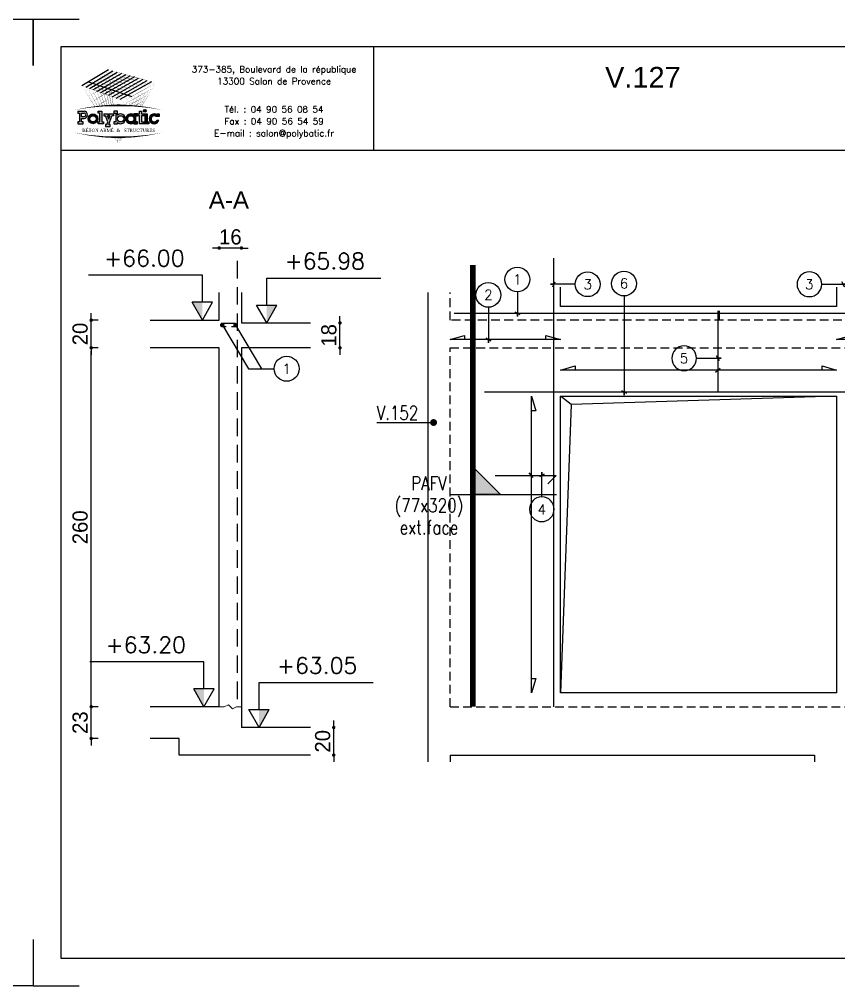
# Model space of a CAD drawing. Header units: metres. Extents: x -5618 to 118954, y -306 to 4637.
# Drawn here: x 37183 to 37776, y 894 to 1594 of the extents above; entities that cross this region are included whole.
import ezdxf
from ezdxf.enums import TextEntityAlignment as Align

# ---------------------------------------------------------------- set-up
doc = ezdxf.new("R2010")
doc.units = ezdxf.units.M
doc.linetypes.add('CACHE', pattern=[9.525, 6.35, -3.175])
doc.linetypes.add('CACHEX2', pattern=[19.05, 12.7, -6.35])
for name, color, linetype in [('COTATION', 1, 'Continuous'), ('GO-FER-HA', 140, 'Continuous'), ('GO-TEXTE', 9, 'Continuous'), ('K_ENT_M_Building_V.76', 7, 'Continuous'), ('STR_COTATION', 1, 'Continuous'), ('STR_TS', 22, 'Continuous'), ('STR_TS_TXT', 7, 'Continuous'), ('STR_VOI-POT', 6, 'Continuous')]:
    doc.layers.add(name, color=color, linetype=linetype)
doc.layers.add('Kofragna_forma', color=7, linetype='Continuous', lineweight=70)
doc.styles.add('ARIAL', font='ARIAL.TTF')
doc.styles.add('GrDimensions', font='simplex.shx')
doc.styles.add('POLYBATIC', font='TIMES.TTF')
doc.styles.add('schéma', font='simplex.shx')
doc.styles.add('TEXTE', font='romans.shx')
doc.styles.add('TEXTE TS', font='romans.shx', dxfattribs={"width": 0.7, "oblique": 15})
doc.styles.add('TEXTEBA', font='ARIAL.TTF')
doc.dimstyles.new('COUPE-20', dxfattribs={"dimscale": 0.5, "dimtxt": 22, "dimasz": 5, "dimexe": 0.05, "dimexo": 0, "dimgap": 5, "dimtad": 1, "dimdec": 0, "dimdsep": 46, "dimtxsty": 'Standard', "dimblk1": 'DOT', "dimblk2": 'DOT', "dimsah": 1, "dimcen": 0, "dimdle": 150, "dimclrd": 1, "dimclre": 1, "dimclrt": 7, "dimadec": 0, "dimazin": 0, "dimtfac": 1, "dimtdec": 0, "dimtix": 1, "dimtmove": 2, "dimatfit": 3, "dimldrblk": 'DOT', "dimfxl": 0, "dimtvp": 1, "dimtolj": 1, "dimtzin": 0, "dimarcsym": 0})

# ---------------------------------------------------------------- blocks, each defined once
blk = doc.blocks.new('A$C492E529B')
h = blk.add_hatch(color=256)
h.paths.add_polyline_path([(-1.983, 0.1), (-2.083, 0.1), (-2.083, 0.3), (-1.933, 0.3, 1), (-1.933, 0.7), (-2.283, 0.7), (-2.283, 0.6), (-2.183, 0.6), (-2.183, 0.1), (-2.283, 0.1), (-2.283, 0), (-1.983, 0)])
h.paths.add_polyline_path([(-2.083, 0.4), (-2.083, 0.6), (-1.933, 0.6, -1), (-1.933, 0.4)], flags=16)
h = blk.add_hatch(color=256)
h.paths.add_polyline_path([(-1.158, 0.275, 1), (-1.708, 0.275, 1)])
h.paths.add_polyline_path([(-1.608, 0.275, -1), (-1.258, 0.275, -1)], flags=16)
for color, points in [(256, [(-0.938, 0.7), (-1.138, 0.7), (-1.138, 0.6), (-1.038, 0.6), (-1.038, 0.1), (-1.138, 0.1), (-1.138, 0), (-0.838, 0), (-0.838, 0.1), (-0.938, 0.1)]), (256, [(-0.367, 0.45), (-0.268, 0.45), (-0.268, 0.55), (-0.523, 0.55), (-0.523, 0.45), (-0.473, 0.45), (-0.543, 0.253), (-0.612, 0.45), (-0.562, 0.45), (-0.562, 0.55), (-0.818, 0.55), (-0.818, 0.45), (-0.718, 0.45), (-0.595, 0.101), (-0.648, -0.05), (-0.718, -0.05), (-0.718, -0.15), (-0.468, -0.15), (-0.468, -0.05), (-0.543, -0.05)]), (256, [(1.393, 0.55), (1.292, 0.55), (1.292, 0.7), (1.193, 0.7), (1.193, 0.55), (1.093, 0.55), (1.093, 0.45), (1.193, 0.45), (1.193, 0), (1.393, 0), (1.393, 0.1), (1.292, 0.1), (1.292, 0.45), (1.393, 0.45)]), (140, [(1.413, 0.725, 1), (1.563, 0.725, 1)]), (256, [(1.613, 0.55), (1.413, 0.55), (1.413, 0.45), (1.513, 0.45), (1.513, 0.1), (1.413, 0.1), (1.413, 0), (1.712, 0), (1.712, 0.1), (1.613, 0.1)]), (256, [(2.13, 0.4), (2.283, 0.4), (2.283, 0.55), (2.183, 0.55), (2.183, 0.487, 3.359496), (2.272, 0.2), (2.166, 0.2, -3.125802)])]:
    blk.add_hatch(color=color).paths.add_polyline_path(points)
h = blk.add_hatch(color=256)
h.paths.add_polyline_path([(-0.047, 0.487), (-0.047, 0.7), (-0.248, 0.7), (-0.248, 0.6), (-0.147, 0.6), (-0.147, 0.1), (-0.248, 0.1), (-0.248, 0), (-0.047, 0), (-0.047, 0.063, 2.12132)])
h.paths.add_polyline_path([(-0.047, 0.275, -1), (0.303, 0.275, -1)], flags=16)
h = blk.add_hatch(color=256)
h.paths.add_polyline_path([(1.073, 0.1), (0.973, 0.1), (0.973, 0.45), (1.073, 0.45), (1.073, 0.55), (0.873, 0.55), (0.873, 0.487, 2.12132), (0.873, 0.063), (0.873, 0), (1.073, 0)])
h.paths.add_polyline_path([(0.523, 0.275, -1), (0.873, 0.275, -1)], flags=16)
for p, q in [((0.873, 0.55), (0.873, 0.487)), ((1.073, 0.55), (0.873, 0.55)), ((1.073, 0.45), (1.073, 0.55)), ((-0.595, 0.101), (-0.718, 0.45)), ((-0.648, -0.05), (-0.595, 0.101)), ((-0.543, 0.253), (-0.612, 0.45)), ((-0.543, -0.05), (-0.367, 0.45)), ((-0.543, 0.253), (-0.473, 0.45)), ((0.873, 0.063), (0.873, 0)), ((0.973, 0.1), (0.973, 0.45)), ((0.973, 0.45), (1.073, 0.45)), ((1.073, 0.1), (0.973, 0.1)), ((1.073, 0), (1.073, 0.1)), ((2.166, 0.2), (2.272, 0.2)), ((0.873, 0), (1.073, 0))]:
    blk.add_line(p, q)
for points in [[(-2.283, 0.7), (-1.933, 0.7)], [(-2.283, 0.7), (-2.283, 0.6), (-2.183, 0.6), (-2.183, 0.1), (-2.283, 0.1), (-2.283, 0), (-1.983, 0), (-1.983, 0.1), (-2.083, 0.1), (-2.083, 0.3), (-1.933, 0.3)], [(-2.083, 0.4), (-2.083, 0.6), (-1.933, 0.6)], [(-1.138, 0.7), (-0.938, 0.7), (-0.938, 0.1), (-0.838, 0.1), (-0.838, 0), (-1.138, 0), (-1.138, 0.1), (-1.038, 0.1), (-1.038, 0.6), (-1.138, 0.6), (-1.138, 0.7)], [(-0.818, 0.55), (-0.562, 0.55)], [(-0.818, 0.55), (-0.818, 0.45), (-0.718, 0.45)], [(-0.612, 0.45), (-0.562, 0.45), (-0.562, 0.55)], [(-0.523, 0.55), (-0.268, 0.55), (-0.268, 0.45), (-0.367, 0.45)], [(-0.473, 0.45), (-0.523, 0.45), (-0.523, 0.55)], [(-0.248, 0.7), (-0.248, 0.6), (-0.147, 0.6), (-0.147, 0.1), (-0.248, 0.1), (-0.248, 0), (-0.047, 0), (-0.047, 0.063)], [(-0.047, 0.487), (-0.047, 0.7), (-0.248, 0.7)], [(1.093, 0.55), (1.193, 0.55), (1.193, 0.7), (1.292, 0.7), (1.292, 0.55), (1.393, 0.55), (1.393, 0.45), (1.292, 0.45), (1.292, 0.1), (1.393, 0.1), (1.393, 0), (1.193, 0), (1.193, 0.45), (1.093, 0.45)], [(1.093, 0.45), (1.093, 0.55)], [(1.413, 0.45), (1.413, 0.55), (1.613, 0.55), (1.613, 0.1), (1.712, 0.1), (1.712, 0), (1.413, 0), (1.413, 0.1), (1.513, 0.1), (1.513, 0.45), (1.413, 0.45)], [(2.183, 0.487), (2.183, 0.55), (2.283, 0.55), (2.283, 0.4), (2.13, 0.4)], [(-2.083, 0.4), (-1.933, 0.4)], [(-0.648, -0.05), (-0.718, -0.05), (-0.718, -0.15), (-0.468, -0.15), (-0.468, -0.05), (-0.543, -0.05)]]:
    blk.add_lwpolyline(points)
for centre, radius in [((-1.433, 0.275), 0.275), ((-1.433, 0.275), 0.175), ((0.128, 0.275), 0.175), ((0.698, 0.275), 0.175)]:
    blk.add_circle(centre, radius)
at = {"color": 140}
blk.add_circle((1.488, 0.725), 0.075, dxfattribs=at)
for centre, radius, start, end in [((-1.933, 0.5), 0.2, 270, 90), ((-1.933, 0.5), 0.1, 270, 90), ((0.128, 0.275), 0.275, 230.4788, 129.5212), ((0.698, 0.275), 0.275, 50.4788, 309.5212), ((2.008, 0.275), 0.275, 50.4788, 344.1734), ((2.008, 0.275), 0.175, 45.5847, 334.6231)]:
    blk.add_arc(centre, radius, start, end)
blk = doc.blocks.new('POLYBATIC')
at = {"color": 140}
for p, q in [((-0.43, 3.281), (-1.602, 2.578)), ((-1.435, 2.518), (-0.241, 3.228)), ((-1.268, 2.457), (-0.053, 3.175)), ((0.135, 3.121), (-1.101, 2.397)), ((-0.934, 2.337), (0.323, 3.068)), ((-0.767, 2.276), (0.511, 3.015)), ((-1.309, 2.754), (0.586, 2.109)), ((0.7, 2.962), (-0.6, 2.216)), ((-0.433, 2.156), (0.888, 2.908)), ((1.076, 2.855), (-0.266, 2.095)), ((-0.099, 2.035), (1.264, 2.802)), ((1.452, 2.749), (0.067, 1.974))]:
    blk.add_line(p, q, dxfattribs=at)
for points in [[(-1.016, 2.93, 0.0156, 0, 0), (-0.43, 3.281, 0, 0, 0)], [(-0.391, 2.983, 0, 0.0156, 0), (-0.923, 2.663, 0, 0, 0)], [(0.122, 2.71, 0.0156, 0, 0), (-0.869, 3.018, 0, 0, 0)], [(-0.491, 1.706, 0.0136, 0, 0), (-0.869, 3.018, 0, 0, 0)], [(-0.838, 2.873, 0.0156, 0, 0), (-0.241, 3.228, 0, 0, 0)], [(0.283, 2.803, 0.0156, 0, 0), (-0.723, 3.105, 0, 0, 0)], [(-0.398, 1.71, 0.014, 0, 0), (-0.723, 3.105, 0, 0, 0)], [(-0.661, 2.816, 0.0156, 0, 0), (-0.053, 3.175, 0, 0, 0)], [(0.444, 2.896, 0.0156, 0, 0), (-0.576, 3.193, 0, 0, 0)], [(-0.309, 1.714, 0.0145, 0, 0), (-0.576, 3.193, 0, 0, 0)], [(-0.483, 2.759, 0.0156, 0, 0), (0.135, 3.121, 0, 0, 0)], [(0.605, 2.988, 0.0156, 0, 0), (-0.43, 3.281, 0, 0, 0)], [(-0.225, 1.716, 0.0149, 0, 0), (-0.43, 3.281, 0, 0, 0)], [(-0.305, 2.702, 0.0156, 0, 0), (0.323, 3.068, 0, 0, 0)], [(-0.128, 2.646, 0.0156, 0, 0), (0.511, 3.015, 0, 0, 0)], [(1.641, 2.695, 0, 0.0156, 0), (0.605, 2.988, 0, 0, 0)], [(-1.602, 2.578, 0, 0.0156, 0), (-1.016, 2.93, 0, 0, 0)], [(-0.684, 2.246, 0.0156, 0, 0), (-1.602, 2.578, 0, 0, 0)], [(-1.031, 1.66, 0.0111, 0, 0), (-1.602, 2.578, 0, 0, 0)], [(-1.456, 2.344, 0, 0.0156, 0), (-0.923, 2.663, 0, 0, 0)], [(-0.522, 2.339, 0.0156, 0, 0), (-1.455, 2.666, 0, 0, 0)], [(-0.913, 1.673, 0.0116, 0, 0), (-1.455, 2.666, 0, 0, 0)], [(-1.435, 2.518, 0, 0.0156, 0), (-0.838, 2.873, 0, 0, 0)], [(-0.361, 2.432, 0.0156, 0, 0), (-1.309, 2.754, 0, 0, 0)], [(-0.8, 1.684, 0.0121, 0, 0), (-1.309, 2.754, 0, 0, 0)], [(-1.268, 2.457, 0, 0.0156, 0), (-0.661, 2.816, 0, 0, 0)], [(-0.2, 2.524, 0.0156, 0, 0), (-1.162, 2.842, 0, 0, 0)], [(-0.692, 1.693, 0.0126, 0, 0), (-1.162, 2.842, 0, 0, 0)], [(-1.101, 2.397, 0, 0.0156, 0), (-0.483, 2.759, 0, 0, 0)], [(-0.039, 2.617, 0.0156, 0, 0), (-1.016, 2.93, 0, 0, 0)], [(-0.589, 1.7, 0.0131, 0, 0), (-1.016, 2.93, 0, 0, 0)], [(-0.934, 2.337, 0, 0.0156, 0), (-0.305, 2.702, 0, 0, 0)], [(-0.352, 2.685, 0, 0.0156, 0), (-0.831, 2.397, 0, 0, 0)], [(-0.767, 2.276, 0, 0.0156, 0), (-0.128, 2.646, 0, 0, 0)], [(-0.6, 2.216, 0, 0.0156, 0), (0.05, 2.589, 0, 0, 0)], [(0.937, 2.305, 0, 0.0156, 0), (-0.039, 2.617, 0, 0, 0)], [(0.05, 2.589, 0.0156, 0, 0), (0.7, 2.962, 0, 0, 0)], [(1.113, 2.402, 0, 0.0156, 0), (0.122, 2.71, 0, 0, 0)], [(0.227, 2.532, 0.0156, 0, 0), (0.888, 2.908, 0, 0, 0)], [(1.289, 2.5, 0, 0.0156, 0), (0.283, 2.803, 0, 0, 0)], [(0.405, 2.475, 0.0156, 0, 0), (1.076, 2.855, 0, 0, 0)], [(1.465, 2.598, 0, 0.0156, 0), (0.444, 2.896, 0, 0, 0)], [(0.582, 2.418, 0.0156, 0, 0), (1.264, 2.802, 0, 0, 0)], [(0.76, 2.362, 0.0156, 0, 0), (1.452, 2.749, 0, 0, 0)], [(0.937, 2.305, 0.0156, 0, 0), (1.641, 2.695, 0, 0, 0)], [(0.942, 1.67, 0.0112, 0, 0), (1.465, 2.598, 0, 0, 0)], [(1.012, 1.663, 0.012, 0, 0), (1.641, 2.695, 0, 0, 0)], [(-1.31, 2.109, 0, 0.0156, 0), (-0.831, 2.397, 0, 0, 0)], [(-1.165, 1.875, 0, 0.0156, 0), (-0.739, 2.131, 0, 0, 0)], [(-0.312, 2.386, 0, 0.0156, 0), (-0.739, 2.131, 0, 0, 0)], [(0.234, 1.914, 0, 0.0156, 0), (-0.684, 2.246, 0, 0, 0)], [(0.41, 2.012, 0, 0.0156, 0), (-0.522, 2.339, 0, 0, 0)], [(-0.433, 2.156, 0, 0.0156, 0), (0.227, 2.532, 0, 0, 0)], [(0.586, 2.109, 0, 0.0156, 0), (-0.361, 2.432, 0, 0, 0)], [(-0.266, 2.095, 0, 0.0156, 0), (0.405, 2.475, 0, 0, 0)], [(0.762, 2.207, 0, 0.0156, 0), (-0.2, 2.524, 0, 0, 0)], [(-0.099, 2.035, 0, 0.0156, 0), (0.582, 2.418, 0, 0, 0)], [(0.067, 1.974, 0, 0.0156, 0), (0.76, 2.362, 0, 0, 0)], [(0.234, 1.914, 0, 0.0156, 0), (0.937, 2.305, 0, 0, 0)], [(0.587, 1.7, 0.00718, 0, 0), (0.762, 2.207, 0, 0, 0)], [(0.689, 1.693, 0.0083, 0, 0), (0.937, 2.305, 0, 0, 0)], [(0.765, 1.884, 0.0156, 0, 0), (1.342, 2.205, 0, 0, 0)], [(0.781, 1.685, 0.00933, 0, 0), (1.113, 2.402, 0, 0, 0)], [(0.852, 2.095, 0.0156, 0, 0), (1.491, 2.45, 0, 0, 0)], [(0.865, 1.678, 0.0103, 0, 0), (1.289, 2.5, 0, 0, 0)], [(-1.953, 1.508, 0, 0.0781, -0.053843), (0, 1.719, 0, 0, 0)], [(-1.019, 1.641, 0, 0.0156, 0), (-0.646, 1.864, 0, 0, 0)], [(-0.273, 2.088, 0, 0.0156, 0), (-0.646, 1.864, 0, 0, 0)], [(-0.234, 1.79, 0, 0.00638, 0), (-0.365, 1.711, 0, 0.00638, 0)], [(1.953, 1.508, 0, 0.0781, 0.053843), (0, 1.719, 0, 0, 0)], [(0.213, 1.74, 0, 0.0156, 0), (0.852, 2.095, 0, 0, 0)], [(0.21, 1.716, 0.00323, 0, 0), (0.234, 1.914, 0, 0, 0)], [(0.349, 1.712, 0.00465, 0, 0), (0.41, 2.012, 0, 0, 0)], [(0.447, 1.708, 0.00693, 0.0156, 0), (0.767, 1.886, 0, 0, 0)], [(0.474, 1.706, 0.00597, 0, 0), (0.586, 2.109, 0, 0, 0)], [(0.68, 1.675, 0.0156, 0, 0), (1.193, 1.96, 0, 0, 0)], [(0.96, 1.668, 0.00293, 0, 0), (1.044, 1.715, 0, 0, 0)], [(-1.953, 0.523, 0, 0.0781, 0.053843), (0, 0.312, 0, 0, 0)], [(1.953, 0.523, 0, 0.0781, -0.053843), (0, 0.312, 0, 0, 0)], [(0, 0, 0, 0.00381, 0), (-0.195, 0.315, 0, 0.00381, 0)], [(0, 0, 0, 0.00368, 0), (-0.171, 0.314, 0, 0.00368, 0)], [(0, 0, 0, 0.00356, 0), (-0.149, 0.314, 0, 0.00356, 0)], [(0, 0, 0, 0.00345, 0), (-0.128, 0.313, 0, 0.00345, 0)], [(0, 0, 0, 0.00334, 0), (-0.109, 0.313, 0, 0.00334, 0)], [(0, 0, 0, 0.00324, 0), (-0.09, 0.313, 0, 0.00324, 0)], [(0, 0, 0, 0.00315, 0), (-0.073, 0.313, 0, 0.00315, 0)], [(0, 0, 0, 0.00306, 0), (-0.056, 0.313, 0, 0.00306, 0)], [(0, 0, 0, 0.00306, 0), (-0.056, 0.313, 0, 0.00306, 0)], [(0, 0, 0, 0.00298, 0), (-0.041, 0.313, 0, 0.00298, 0)], [(0, 0, 0, 0.0051, 0), (0.038, 0.313, 0, 0.0051, 0)], [(0, 0, 0, 0.00425, 0), (0.127, 0.313, 0, 0.00425, 0)], [(0, 0, 0, 0.00408, 0), (0.145, 0.314, 0, 0.00408, 0)], [(0, 0, 0, 0.00392, 0), (0.162, 0.314, 0, 0.00392, 0)], [(0, 0, 0, 0.00378, 0), (0.177, 0.314, 0, 0.00378, 0)], [(0, 0, 0, 0.00365, 0), (0.191, 0.315, 0, 0.00365, 0)], [(0, 0, 0, 0.00486, 0), (0.064, 0.313, 0, 0.00486, 0)], [(0, 0, 0, 0.00464, 0), (0.087, 0.313, 0, 0.00464, 0)], [(0, 0, 0, 0.00443, 0), (0.108, 0.313, 0, 0.00443, 0)]]:
    blk.add_lwpolyline(points, format="xyseb", dxfattribs=at)
at = {"color": 5, "xscale": 0.78125, "yscale": 0.78125, "zscale": 0.78125}
blk.add_blockref('A$C492E529B', (0, 0.91), dxfattribs=at)
at = {"lineweight": 60, "style": 'POLYBATIC'}
for s, p in [('BÉTON ARMÉ', (-1.587, 0.547)), ('STRUCTURES', (0.24, 0.547))]:
    blk.add_text(s, height=0.1406, dxfattribs=at).set_placement(p)
at = {"color": 140, "style": 'POLYBATIC'}
blk.add_text('&', height=0.141, dxfattribs=at).set_placement((0, 0.547), align=Align.CENTER)
blk = doc.blocks.new('ime')
at = {"layer": 'COTATION', "const_width": 2.5}
blk.add_lwpolyline([(1.25, 0, -1), (-1.25, 0, -1)], format="xyb", close=True, dxfattribs=at)
at = {"layer": 'COTATION'}
blk.add_lwpolyline([(41.09, 0), (0, 0)], dxfattribs=at)
at = {"layer": 'COTATION', "color": 7, "style": 'TEXTE TS', "width": 0.8}
blk.add_attdef('NAME', (9.08, 2), '', height=10, dxfattribs=at)
blk = doc.blocks.new('_DOT')
at = {"color": 0, "linetype": 'ByBlock'}
blk.add_line((-0.5, 0), (-1, 0), dxfattribs=at)
at = {"color": 0, "linetype": 'ByBlock', "const_width": 0.5}
blk.add_lwpolyline([(-0.25, 0, 1), (0.25, 0, 1)], format="xyb", close=True, dxfattribs=at)
blk = doc.blocks.new('*D968')
at = {"layer": 'COTATION', "color": 1, "lineweight": -2, "ltscale": 4.5}
for p, q in [((37234.65, 1098.29), (37234.65, 1100.79)), ((37239.65, 1095.79), (37234.63, 1095.79)), ((37234.65, 1072.79), (37234.65, 1095.79)), ((37239.65, 1072.79), (37234.63, 1072.79)), ((37234.65, 1070.29), (37234.65, 1067.79))]:
    blk.add_line(p, q, dxfattribs=at)
at = {"layer": 'DEFPOINTS', "color": 0, "lineweight": -3, "ltscale": 4.5}
for p in [(37234.65, 1095.79), (37277.43, 1095.79), (37277.43, 1072.79)]:
    blk.add_point(p, dxfattribs=at)
at = {"layer": 'COTATION', "color": 1, "lineweight": -2, "ltscale": 4.5, "xscale": 2.5, "yscale": 2.5, "zscale": 2.5}
for p, rotation in [((37234.65, 1095.79), 270), ((37234.65, 1072.79), 90)]:
    blk.add_blockref('_DOT', p, dxfattribs=dict(at, rotation=rotation))
at = {"layer": 'COTATION', "color": 7, "lineweight": -3, "ltscale": 4.5, "insert": (37226.65, 1084.29), "char_height": 11, "attachment_point": 5, "rotation": 90}
blk.add_mtext('\\A1;23', dxfattribs=at)
blk = doc.blocks.new('*D969')
at = {"layer": 'COTATION', "color": 1, "lineweight": -2, "ltscale": 4.5}
for p, q in [((37239.65, 1355.79), (37234.63, 1355.79)), ((37234.65, 1098.29), (37234.65, 1353.29)), ((37239.65, 1095.79), (37234.63, 1095.79))]:
    blk.add_line(p, q, dxfattribs=at)
at = {"layer": 'DEFPOINTS', "color": 0, "lineweight": -3, "ltscale": 4.5}
for p in [(37234.65, 1355.79), (37277.43, 1355.79), (37277.43, 1095.79)]:
    blk.add_point(p, dxfattribs=at)
at = {"layer": 'COTATION', "color": 1, "lineweight": -2, "ltscale": 4.5, "xscale": 2.5, "yscale": 2.5, "zscale": 2.5}
for p, rotation in [((37234.65, 1355.79), 90), ((37234.65, 1095.79), 270)]:
    blk.add_blockref('_DOT', p, dxfattribs=dict(at, rotation=rotation))
at = {"layer": 'COTATION', "color": 7, "lineweight": -3, "ltscale": 4.5, "insert": (37226.65, 1225.79), "char_height": 11, "attachment_point": 5, "rotation": 90}
blk.add_mtext('\\A1;260', dxfattribs=at)
blk = doc.blocks.new('*D970')
at = {"layer": 'COTATION', "color": 1, "lineweight": -2, "ltscale": 4.5}
for p, q in [((37234.65, 1378.29), (37234.65, 1380.79)), ((37239.65, 1375.79), (37234.63, 1375.79)), ((37234.65, 1355.79), (37234.65, 1375.79)), ((37239.65, 1355.79), (37234.63, 1355.79)), ((37234.65, 1353.29), (37234.65, 1350.79))]:
    blk.add_line(p, q, dxfattribs=at)
at = {"layer": 'DEFPOINTS', "color": 0, "lineweight": -3, "ltscale": 4.5}
for p in [(37234.65, 1375.79), (37277.43, 1375.79), (37277.43, 1355.79)]:
    blk.add_point(p, dxfattribs=at)
at = {"layer": 'COTATION', "color": 1, "lineweight": -2, "ltscale": 4.5, "xscale": 2.5, "yscale": 2.5, "zscale": 2.5}
for p, rotation in [((37234.65, 1375.79), 270), ((37234.65, 1355.79), 90)]:
    blk.add_blockref('_DOT', p, dxfattribs=dict(at, rotation=rotation))
at = {"layer": 'COTATION', "color": 7, "lineweight": -3, "ltscale": 4.5, "insert": (37226.65, 1365.79), "char_height": 11, "attachment_point": 5, "rotation": 90}
blk.add_mtext('\\A1;20', dxfattribs=at)
blk = doc.blocks.new('*D971')
at = {"layer": 'DEFPOINTS', "color": 0, "lineweight": -3, "ltscale": 4.5}
for p in [(37327.43, 1428.07), (37327.43, 1395.79, 187.69), (37343.43, 1395.79, 187.69)]:
    blk.add_point(p, dxfattribs=at)
at = {"layer": 'STR_COTATION', "color": 1, "lineweight": -2, "ltscale": 4.5}
for p, q in [((37324.93, 1428.07), (37322.43, 1428.07)), ((37327.43, 1428.08), (37327.43, 1428.09)), ((37343.43, 1428.07), (37327.43, 1428.07)), ((37343.43, 1428.08), (37343.43, 1428.09)), ((37345.93, 1428.07), (37348.43, 1428.07))]:
    blk.add_line(p, q, dxfattribs=at)
at = {"layer": 'STR_COTATION', "color": 1, "lineweight": -2, "ltscale": 4.5, "xscale": 2.5, "yscale": 2.5, "zscale": 2.5}
blk.add_blockref('_DOT', (37327.43, 1428.07), dxfattribs=at)
at = {"layer": 'STR_COTATION', "color": 1, "lineweight": -2, "ltscale": 4.5, "xscale": 2.5, "yscale": 2.5, "zscale": 2.5, "rotation": 180}
blk.add_blockref('_DOT', (37343.43, 1428.07), dxfattribs=at)
at = {"layer": 'STR_COTATION', "color": 7, "lineweight": -3, "ltscale": 4.5, "insert": (37335.43, 1436.07), "char_height": 11, "attachment_point": 5}
blk.add_mtext('\\A1;16', dxfattribs=at)
blk = doc.blocks.new('*D972')
at = {"layer": 'DEFPOINTS', "color": 0, "lineweight": -3, "ltscale": 4.5}
for p in [(37393.43, 1080.79, 187.69), (37410.34, 1080.79), (37391.46, 1060.79, 187.69)]:
    blk.add_point(p, dxfattribs=at)
at = {"layer": 'STR_COTATION', "color": 1, "lineweight": -2, "ltscale": 4.5}
for p, q in [((37410.34, 1083.29), (37410.34, 1085.79)), ((37410.34, 1060.79), (37410.34, 1080.79)), ((37410.35, 1080.79), (37410.36, 1080.79)), ((37410.34, 1058.29), (37410.34, 1055.79)), ((37410.35, 1060.79), (37410.36, 1060.79))]:
    blk.add_line(p, q, dxfattribs=at)
at = {"layer": 'STR_COTATION', "color": 1, "lineweight": -2, "ltscale": 4.5, "xscale": 2.5, "yscale": 2.5, "zscale": 2.5}
for p, rotation in [((37410.34, 1080.79), 270), ((37410.34, 1060.79), 90)]:
    blk.add_blockref('_DOT', p, dxfattribs=dict(at, rotation=rotation))
at = {"layer": 'STR_COTATION', "color": 7, "lineweight": -3, "ltscale": 4.5, "insert": (37402.34, 1070.79), "char_height": 11, "attachment_point": 5, "rotation": 90}
blk.add_mtext('\\A1;20', dxfattribs=at)
blk = doc.blocks.new('*D973')
at = {"layer": 'DEFPOINTS', "color": 0, "lineweight": -3, "ltscale": 4.5}
for p in [(37393.43, 1373.79, 281.53), (37414.83, 1373.79), (37393.43, 1355.79, 281.53)]:
    blk.add_point(p, dxfattribs=at)
at = {"layer": 'STR_COTATION', "color": 1, "lineweight": -2, "ltscale": 4.5}
for p, q in [((37414.83, 1376.29), (37414.83, 1378.79)), ((37414.83, 1355.79), (37414.83, 1373.79)), ((37414.85, 1373.79), (37414.85, 1373.79)), ((37414.83, 1353.29), (37414.83, 1350.79)), ((37414.85, 1355.79), (37414.85, 1355.79))]:
    blk.add_line(p, q, dxfattribs=at)
at = {"layer": 'STR_COTATION', "color": 1, "lineweight": -2, "ltscale": 4.5, "xscale": 2.5, "yscale": 2.5, "zscale": 2.5}
for p, rotation in [((37414.83, 1373.79), 270), ((37414.83, 1355.79), 90)]:
    blk.add_blockref('_DOT', p, dxfattribs=dict(at, rotation=rotation))
at = {"layer": 'STR_COTATION', "color": 7, "lineweight": -3, "ltscale": 4.5, "insert": (37406.83, 1364.79), "char_height": 11, "attachment_point": 5, "rotation": 90}
blk.add_mtext('\\A1;18', dxfattribs=at)
blk = doc.blocks.new('mrega')
at = {"layer": 'STR_TS_TXT', "style": 'TEXTE TS', "width": 0.8}
for tag, p in [('ST10', (14.48, 0)), ('DIM', (14.48, -16)), ('NOTE', (14.48, -32))]:
    blk.add_attdef(tag, text='', height=10, dxfattribs=at).set_placement(p, align=Align.CENTER)
blk = doc.blocks.new('A$C6F247267')
blk.add_hatch(color=256).paths.add_polyline_path([(0, -0.2), (-0.2, 0), (0, 0)])
blk.add_lwpolyline([(-0.2, 0), (0, 0), (0, -0.2), (-0.2, 0)])

msp = doc.modelspace()

# ---------------------------------------------------------------- linework, layer by layer
at = {"color": 7, "linetype": 'Continuous', "lineweight": -3}
for p, q in [((37322.6, 1388.79, 187.69), (37307.85, 1388.79, 187.69)), ((37315.22, 1375.79, 187.69), (37307.85, 1388.79, 187.69)), ((37322.6, 1388.79, 187.69), (37307.85, 1388.79, 187.69)), ((37315.22, 1375.79, 187.69), (37307.85, 1388.79, 187.69)), ((37315.22, 1375.79, 187.69), (37322.6, 1388.79, 187.69)), ((37315.22, 1375.79, 187.69), (37322.6, 1388.79, 187.69)), ((37354.42, 1386.79, 281.53), (37369.17, 1386.79, 281.53)), ((37361.79, 1373.79, 281.53), (37354.42, 1386.79, 281.53)), ((37354.42, 1386.79, 281.53), (37369.17, 1386.79, 281.53)), ((37361.79, 1373.79, 281.53), (37354.42, 1386.79, 281.53)), ((37361.79, 1373.79, 281.53), (37369.17, 1386.79, 281.53)), ((37361.79, 1373.79, 281.53), (37369.17, 1386.79, 281.53)), ((37323.66, 1108.79, 187.69), (37308.91, 1108.79, 187.69)), ((37316.28, 1095.79, 187.69), (37308.91, 1108.79, 187.69)), ((37323.66, 1108.79, 187.69), (37308.91, 1108.79, 187.69)), ((37316.28, 1095.79, 187.69), (37308.91, 1108.79, 187.69)), ((37316.28, 1095.79, 187.69), (37323.66, 1108.79, 187.69)), ((37316.28, 1095.79, 187.69), (37323.66, 1108.79, 187.69)), ((37348.85, 1093.79, 187.69), (37363.6, 1093.79, 187.69)), ((37356.22, 1080.79, 187.69), (37348.85, 1093.79, 187.69)), ((37348.85, 1093.79, 187.69), (37363.6, 1093.79, 187.69)), ((37356.22, 1080.79, 187.69), (37348.85, 1093.79, 187.69)), ((37356.22, 1080.79, 187.69), (37363.6, 1093.79, 187.69)), ((37356.22, 1080.79, 187.69), (37363.6, 1093.79, 187.69))]:
    msp.add_line(p, q, dxfattribs=at)
for points in [[(37159.25, 1593.71), (37192.58, 1593.71), (37192.58, 1560.38)], [(37192.58, 1560.38), (37192.58, 1593.71), (37225.91, 1593.71)], [(37439.22, 1573.71), (37439.23, 1498.77)], [(38162.49, 1498.77), (37212.58, 1498.77)], [(37192.58, 927.11), (37192.58, 893.78), (37159.25, 893.78)], [(37192.58, 927.11), (37192.58, 893.78), (37225.91, 893.78)]]:
    msp.add_lwpolyline(points)
msp.add_lwpolyline([(37212.58, 1573.71), (37212.58, 913.78), (38162.49, 913.78), (38162.49, 1573.71)], close=True)
at = {"lineweight": 18, "elevation": 187.69}
msp.add_lwpolyline([(37343.43, 1095.79), (37339.96, 1095.79), (37336.94, 1094.36), (37334.19, 1097.13), (37331.03, 1095.79), (37327.43, 1095.79)], dxfattribs=at)
at = {"color": 7, "linetype": 'Continuous', "lineweight": -3}
for points in [[(37307.85, 1388.79, 187.69), (37315.22, 1375.79, 187.69), (37315.22, 1388.76, 187.69)], [(37307.85, 1388.79, 187.69), (37315.22, 1375.79, 187.69), (37315.22, 1388.76, 187.69)], [(37369.17, 1386.79, 281.53), (37361.79, 1373.79, 281.53), (37361.79, 1386.76, 281.53)], [(37369.17, 1386.79, 281.53), (37361.79, 1373.79, 281.53), (37361.79, 1386.76, 281.53)], [(37308.91, 1108.79, 187.69), (37316.28, 1095.79, 187.69), (37316.28, 1108.75, 187.69)], [(37308.91, 1108.79, 187.69), (37316.28, 1095.79, 187.69), (37316.28, 1108.75, 187.69)], [(37363.6, 1093.79, 187.69), (37356.22, 1080.79, 187.69), (37356.22, 1093.75, 187.69)], [(37363.6, 1093.79, 187.69), (37356.22, 1080.79, 187.69), (37356.22, 1093.75, 187.69)]]:
    msp.add_solid(points, dxfattribs=at)
at = {"layer": 'COTATION'}
for p, q in [((37686.87, 1338.17, 93.84), (37690.22, 1341.12, 93.84)), ((37554.87, 1261.87, 187.69), (37551.92, 1265.22, 187.69))]:
    msp.add_line(p, q, dxfattribs=at)
for points, elevation in [([(37563.99, 1361.81), (37563.99, 1364.81), (37574.55, 1361.81), (37494.55, 1361.81), (37505.11, 1364.81), (37505.11, 1361.81)], 187.69), ([(37843.95, 1361.81), (37843.95, 1364.81), (37854.5, 1361.81), (37774.5, 1361.81), (37785.06, 1364.81), (37785.06, 1361.81)], 187.69), ([(37763.99, 1339.64), (37763.99, 1342.64), (37774.55, 1339.64), (37574.55, 1339.64), (37585.11, 1342.64), (37585.11, 1339.64)], 93.84), ([(37553.62, 1116.35), (37556.62, 1116.35), (37553.62, 1105.79), (37553.62, 1320.79), (37556.62, 1310.23), (37553.62, 1310.23)], 93.84)]:
    msp.add_lwpolyline(points, dxfattribs=dict(at, elevation=elevation))
at = {"layer": 'GO-FER-HA'}
for points, elevation in [([(37543.24, 1396.29, -512.322006), (37543.31, 1396.29), (37543.31, 1378.42), (37543.31, 1380.82), (37545.01, 1379.93), (37541.61, 1381.72)], 187.69), ([(37585.27, 1401.84, -512.322006), (37585.27, 1401.77), (37567.41, 1401.77), (37569.81, 1401.77), (37568.91, 1400.07), (37570.7, 1403.47)], 187.69), ([(37620.5, 1393.34, -512.322006), (37620.57, 1393.34), (37620.57, 1321.39), (37620.57, 1323.79), (37622.27, 1322.89), (37618.88, 1324.68)], 93.84), ([(37763.83, 1401.84, 512.322006), (37763.83, 1401.77), (37781.7, 1401.77), (37779.3, 1401.77), (37780.19, 1400.07), (37778.4, 1403.47)], 187.69), ([(37522.27, 1385.15, -512.322006), (37522.34, 1385.15), (37522.34, 1359.41), (37522.34, 1361.81), (37524.04, 1360.91), (37520.64, 1362.71)], 187.69), ([(37673.08, 1348.25, 512.322006), (37673.08, 1348.18), (37690.95, 1348.18), (37688.55, 1348.18), (37689.44, 1346.48), (37687.65, 1349.87)], 93.84), ([(37560.99, 1247.83, 512.322006), (37561.06, 1247.83), (37561.06, 1265.69), (37561.06, 1263.29), (37562.76, 1264.19), (37559.37, 1262.4)], 187.69)]:
    msp.add_lwpolyline(points, format="xyb", dxfattribs=dict(at, elevation=elevation))
at = {"layer": 'GO-FER-HA', "elevation": 93.84}
for points in [[(37329.8, 1372.22), (37348.58, 1340.59), (37367.17, 1340.59)], [(37339.13, 1372.22), (37357.91, 1340.59), (37367.17, 1340.59)]]:
    msp.add_lwpolyline(points, dxfattribs=at)
at = {"layer": 'GO-FER-HA'}
msp.add_circle((37376.22, 1340.59, 93.84), 9.06, dxfattribs=at)
at = {"layer": 'K_ENT_M_Building_V.76', "color": 30, "linetype": 'Continuous', "lineweight": -3}
for p, q in [((37308.72, 1408.29, 187.69), (37232.58, 1408.29, 187.69)), ((37308.72, 1408.29, 187.69), (37232.58, 1408.29, 187.69)), ((37315.22, 1408.29, 187.69), (37308.72, 1408.29, 187.69)), ((37315.22, 1408.29, 187.69), (37308.72, 1408.29, 187.69)), ((37315.22, 1388.79, 187.69), (37315.22, 1408.29, 187.69)), ((37315.22, 1388.79, 187.69), (37315.22, 1408.29, 187.69)), ((37361.79, 1386.79, 281.53), (37361.79, 1406.29, 281.53)), ((37361.79, 1406.29, 281.53), (37368.29, 1406.29, 281.53)), ((37361.79, 1386.79, 281.53), (37361.79, 1406.29, 281.53)), ((37361.79, 1406.29, 281.53), (37368.29, 1406.29, 281.53)), ((37368.29, 1406.29, 281.53), (37444.43, 1406.29, 281.53)), ((37368.29, 1406.29, 281.53), (37444.43, 1406.29, 281.53)), ((37309.78, 1128.29, 187.69), (37233.64, 1128.29, 187.69)), ((37309.78, 1128.29, 187.69), (37233.64, 1128.29, 187.69)), ((37316.28, 1128.29, 187.69), (37309.78, 1128.29, 187.69)), ((37316.28, 1128.29, 187.69), (37309.78, 1128.29, 187.69)), ((37316.28, 1108.79, 187.69), (37316.28, 1128.29, 187.69)), ((37316.28, 1108.79, 187.69), (37316.28, 1128.29, 187.69)), ((37356.22, 1093.79, 187.69), (37356.22, 1113.29, 187.69)), ((37356.22, 1113.29, 187.69), (37362.72, 1113.29, 187.69)), ((37356.22, 1093.79, 187.69), (37356.22, 1113.29, 187.69)), ((37356.22, 1113.29, 187.69), (37362.72, 1113.29, 187.69)), ((37362.72, 1113.29, 187.69), (37438.86, 1113.29, 187.69)), ((37362.72, 1113.29, 187.69), (37438.86, 1113.29, 187.69))]:
    msp.add_line(p, q, dxfattribs=at)
at = {"layer": 'Kofragna_forma', "color": 4, "lineweight": -3}
for p, q in [((37327.43, 1375.79, 187.69), (37327.43, 1395.79, 187.69)), ((37343.43, 1395.79, 187.69), (37343.43, 1373.79, 187.69)), ((37478.55, 1395.79, 187.69), (37478.55, 1156.79, 187.69)), ((37277.43, 1375.79, 187.69), (37327.43, 1375.79, 187.69)), ((37343.43, 1373.79, 281.53), (37393.43, 1373.79, 281.53)), ((37327.43, 1355.79, 187.69), (37277.43, 1355.79, 187.69)), ((37327.43, 1095.79, 187.69), (37327.43, 1355.79, 187.69)), ((37343.43, 1355.79, 187.69), (37343.43, 1080.79, 187.69)), ((37393.43, 1355.79, 281.53), (37343.43, 1355.79, 281.53)), ((37478.55, 1156.79, 187.69), (37478.55, 1055.79, 187.69)), ((37327.43, 1095.79, 187.69), (37277.43, 1095.79, 187.69)), ((37393.43, 1080.79, 187.69), (37343.43, 1080.79, 187.69)), ((37298.43, 1072.79, 187.69), (37277.43, 1072.79, 187.69)), ((37298.43, 1060.79, 187.69), (37298.43, 1072.79, 187.69)), ((37393.43, 1060.79, 187.69), (37298.43, 1060.79, 187.69)), ((37494.55, 1060.79, 187.69), (37758.5, 1060.79, 187.69)), ((37494.55, 1060.79, 187.69), (37494.55, 1055.79, 187.69)), ((37758.5, 1060.79, 187.69), (37758.5, 1055.79, 187.69))]:
    msp.add_line(p, q, dxfattribs=at)
at = {"layer": 'Kofragna_forma', "linetype": 'CACHE', "lineweight": -3}
for p, q in [((37494.55, 1375.79, 187.69), (37494.55, 1395.79, 187.69)), ((37854.5, 1375.79, 187.69), (37494.55, 1375.79, 187.69)), ((37494.55, 1095.79, 187.69), (37494.55, 1355.79, 187.69)), ((37494.55, 1355.79, 187.69), (37854.5, 1355.79, 187.69)), ((37494.55, 1095.79, 187.69), (37854.5, 1095.79, 187.69))]:
    msp.add_line(p, q, dxfattribs=at)
at = {"layer": 'Kofragna_forma', "color": 4, "lineweight": -3}
for points, elevation in [([(37774.55, 1399.79), (37774.55, 1385.79), (37574.55, 1385.79), (37574.55, 1399.79)], 187.69), ([(37574.55, 1320.79), (37774.55, 1320.79), (37774.55, 1105.79), (37574.55, 1105.79), (37574.55, 1320.79)], 187.69), ([(37774.55, 1320.79), (37582.2, 1314.67), (37574.55, 1105.79)], 187.69), ([(37582.2, 1314.67), (37574.55, 1320.79)], 93.84)]:
    msp.add_lwpolyline(points, dxfattribs=dict(at, elevation=elevation))
at = {"layer": 'STR_TS', "linetype": 'CACHE', "ltscale": 2, "const_width": 4, "elevation": 187.69}
msp.add_lwpolyline([(37511.07, 1095.79), (37511.07, 1415.79)], dxfattribs=at)
at = {"layer": 'STR_TS', "color": 3, "elevation": 187.69}
msp.add_lwpolyline([(37494.6, 1249.64), (37571.55, 1249.64)], dxfattribs=at)
at = {"layer": 'STR_VOI-POT'}
for p, q in [((37569.81, 1095.79, 187.69), (37569.81, 1420.79, 187.69)), ((37497.55, 1380.82, 187.69), (37851.5, 1380.82, 187.69)), ((37688.55, 1382.52, 93.84), (37688.55, 1323.44, 93.84)), ((37689.49, 1382.52, 93.84), (37689.49, 1376.44, 93.84)), ((37519.55, 1323.79, 93.84), (37829.55, 1323.79, 93.84))]:
    msp.add_line(p, q, dxfattribs=at)
at = {"layer": 'STR_VOI-POT', "color": 1, "linetype": 'CACHEX2', "elevation": 187.69}
msp.add_lwpolyline([(37340.42, 1418.79), (37340.42, 1095.79)], dxfattribs=at)
at = {"layer": 'STR_VOI-POT', "const_width": 1.44, "elevation": 93.84}
for points in [[(37329.08, 1372.22, -1), (37330.52, 1372.22, -1)], [(37338.27, 1372.22, -1), (37339.71, 1372.22, -1)]]:
    msp.add_lwpolyline(points, format="xyb", close=True, dxfattribs=at)
at = {"layer": 'STR_VOI-POT', "elevation": 93.84}
msp.add_lwpolyline([(37332.42, 1370.92), (37329.8, 1370.92, -0.414214), (37328.5, 1372.22), (37328.5, 1372.31, -0.414214), (37329.8, 1373.62), (37338.99, 1373.62, -0.431995), (37340.29, 1372.22), (37340.29, 1372.22, -0.414214), (37338.99, 1370.92), (37336.37, 1370.92)], format="xyb", dxfattribs=at)
at = {"layer": 'STR_VOI-POT', "elevation": 187.69}
msp.add_lwpolyline([(37527.13, 1263.29), (37571.46, 1263.29), (37565.48, 1257.31)], dxfattribs=at)

# ---------------------------------------------------------------- block references
at = {"xscale": 16.49835000000894, "yscale": 16.49834999989253, "zscale": 16.49835000000003}
msp.add_blockref('POLYBATIC', (37254.35, 1503.09), dxfattribs=at)
at = {"layer": 'COTATION'}
ref = msp.add_blockref('ime', (37482.62, 1301.69, 187.69), dxfattribs=dict(at, xscale=-1))
ref.add_attrib('NAME', 'V.152', (37441.41, 1303.69, 187.69), dxfattribs={"color": 7, "height": 10, "style": 'TEXTE TS', "width": 0.8})
at = {"layer": 'STR_TS', "xscale": 100, "yscale": 100, "zscale": 100, "rotation": 180}
msp.add_blockref('A$C6F247267', (37511.07, 1249.64, 187.69), dxfattribs=at)
at = {"layer": 'STR_TS_TXT'}
msp.add_blockref('mrega', (37464.8, 1252.69, 281.53), dxfattribs=at).add_auto_attribs({'NOTE': 'ext.face', 'ST10': 'PAFV', 'DIM': '(77x320)'})

# ---------------------------------------------------------------- texts
at = {"style": 'schéma'}
for s, p in [('373-385, Boulevard de la république', (37367.1, 1555.18)), ('13300 Salon de Provence', (37367.1, 1546.55)), ('Tél. : 04 90 56 08 54', (37367.1, 1526.16)), ('Fax : 04 90 56 54 59', (37367.1, 1517.53)), ('E-mail : salon@polybatic.fr', (37367.1, 1508.9))]:
    msp.add_text(s, height=4.6662, dxfattribs=at).set_placement(p, align=Align.CENTER)
at = {"style": 'ARIAL'}
msp.add_text('V.127', height=15, dxfattribs=at).set_placement((37606.88, 1544.27))
at = {"layer": 'GO-FER-HA', "style": 'TEXTE'}
for s, p in [('1', (37543.31, 1405.35, 281.69)), ('3', (37594.33, 1401.77, 281.69)), ('6', (37620.57, 1402.4, 187.84)), ('2', (37522.34, 1394.21, 281.69))]:
    msp.add_text(s, height=7.2, rotation=360, dxfattribs=at).set_placement(p, align=Align.MIDDLE_CENTER)
for s, p in [('3', (37754.77, 1401.77, 281.69)), ('5', (37664.02, 1348.18, 187.84)), ('1', (37376.22, 1340.59, 93.84)), ('4', (37561.06, 1238.77, 281.69))]:
    msp.add_text(s, height=7.2, dxfattribs=at).set_placement(p, align=Align.MIDDLE_CENTER)
at = {"layer": 'GO-TEXTE', "style": 'TEXTEBA'}
msp.add_text('A-A', height=12.497, dxfattribs=at).set_placement((37319.83, 1456.62, 187.69))
at = {"layer": 'K_ENT_M_Building_V.76', "color": 0, "linetype": 'Continuous', "lineweight": -3, "char_height": 11.7, "style": 'GrDimensions'}
for s, insert, attachment_point in [('+66.00', (37302.22, 1414.79, 187.69), 9), ('+65.98', (37374.79, 1412.79, 281.53), 7), ('\\A1;+63.20', (37303.28, 1134.79, 187.69), 9), ('\\A1;+63.05', (37369.22, 1119.79, 187.69), 7)]:
    msp.add_mtext(s, dxfattribs=dict(at, insert=insert, attachment_point=attachment_point))

# ---------------------------------------------------------------- dimensions: what is measured, and where the dimension line sits
at = {"layer": 'COTATION', "lineweight": -3, "ltscale": 4.5}
for base, p1, p2, picture, middle in [((37234.65, 1375.79, 93.84), (37277.43, 1355.79, 93.84), (37277.43, 1375.79, 93.84), '*D970', (37226.65, 1365.79, 93.84)), ((37234.65, 1355.79, 93.84), (37277.43, 1095.79, 93.84), (37277.43, 1355.79, 93.84), '*D969', (37226.65, 1225.79, 93.84)), ((37234.65, 1095.79, 93.84), (37277.43, 1072.79, 93.84), (37277.43, 1095.79, 93.84), '*D968', (37226.65, 1084.29, 93.84))]:
    dim = msp.add_linear_dim(base=base, p1=p1, p2=p2, angle=90, dimstyle='COUPE-20', dxfattribs=at)
    dim.commit()
    dim.dimension.update_dxf_attribs({"geometry": picture, "text_midpoint": middle})
at = {"layer": 'STR_COTATION', "lineweight": -3, "ltscale": 4.5}
for base, p1, p2, angle, picture, middle in [((37327.43, 1428.07), (37343.43, 1395.79, 187.69), (37327.43, 1395.79, 187.69), 180, '*D971', (37335.43, 1436.07)), ((37414.83, 1373.79), (37393.43, 1355.79, 281.53), (37393.43, 1373.79, 281.53), 90, '*D973', (37406.83, 1364.79)), ((37410.34, 1080.79), (37391.46, 1060.79, 187.69), (37393.43, 1080.79, 187.69), 90, '*D972', (37402.34, 1070.79))]:
    dim = msp.add_linear_dim(base=base, p1=p1, p2=p2, angle=angle, dimstyle='COUPE-20', override={"dimfxl": 0.1}, dxfattribs=at)
    dim.commit()
    dim.dimension.update_dxf_attribs({"geometry": picture, "text_midpoint": middle})

doc.saveas('drawing.dxf')
